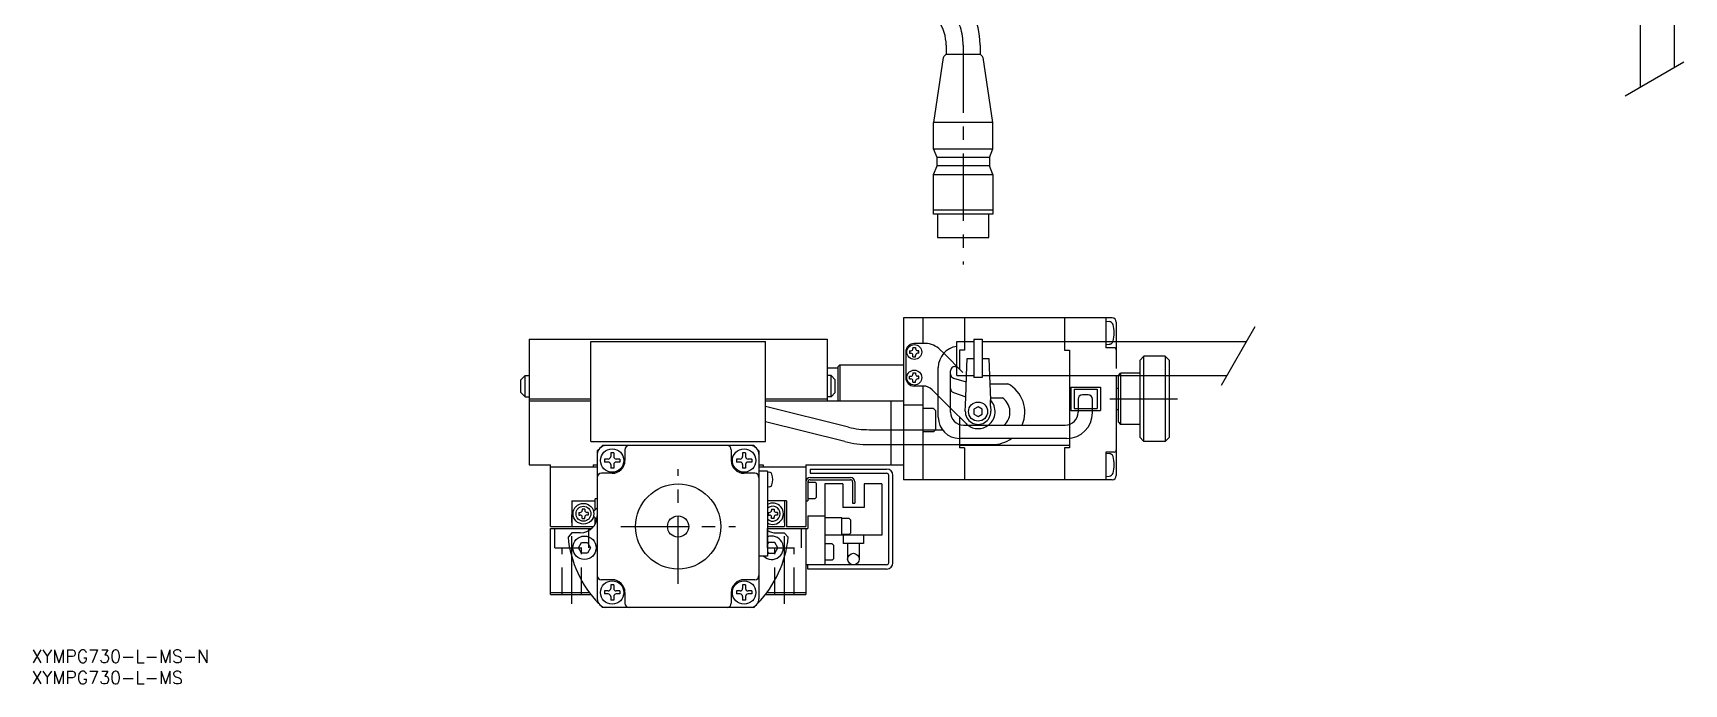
# Model space of a CAD drawing. Extents: x 0 to 411, y -8 to 418.
# Drawn here: x 0.4 to 388.4, y -8 to 145 of the extents above; entities that cross this region are included whole.
import ezdxf

# ---------------------------------------------------------------- set-up
doc = ezdxf.new("R2010")
doc.units = 0
doc.header["$LTSCALE"] = 0.5
doc.linetypes.add('CENTER', pattern=[50.8, 31.75, -6.35, 6.35, -6.35])
doc.linetypes.add('DASHED', pattern=[19.05, 12.7, -6.35])
for name, color, linetype in [('MSM_CENTER', 1, 'CENTER'), ('MSM_CONTINUOUS', 7, 'CONTINUOUS'), ('MSM_DASHED', 4, 'DASHED'), ('MSM_NARROW', 5, 'CONTINUOUS'), ('MSM_PART_NUMBER', 7, 'CONTINUOUS')]:
    doc.layers.add(name, color=color, linetype=linetype)
doc.styles.get("Standard").update_dxf_attribs({"font": 'txt.shx', "height": 3, "bigfont": 'bigfont.shx'})

# ---------------------------------------------------------------- blocks, each defined once
blk = doc.blocks.new('*U2')
at = {"layer": 'MSM_PART_NUMBER'}
blk.add_text('XYMPG730-L-MS-N', height=3, dxfattribs=at).set_placement((0, -3))
blk = doc.blocks.new('*U3')
at = {"layer": 'MSM_PART_NUMBER'}
blk.add_text('XYMPG730-L-MS', height=3, dxfattribs=at).set_placement((0, -8))

msp = doc.modelspace()

# ---------------------------------------------------------------- linework, layer by layer
at = {"layer": 'MSM_CENTER'}
for p, q in [((219.02, 142.07), (219.02, 90.56)), ((253.52, 59), (269.96, 59)), ((152.02, 15.5), (152.02, 42.5)), ((127.02, 10.86), (127.02, 31.71)), ((177.02, 10.86), (177.02, 31.71)), ((138.52, 29), (165.52, 29))]:
    msp.add_line(p, q, dxfattribs=at)
msp.add_arc((205.02, 142.07), 14, 0, 69.8625, dxfattribs=at)
at = {"layer": 'MSM_CONTINUOUS'}
for p, q in [((378.13, 194.28), (378.13, 132.13)), ((386.13, 194.28), (386.13, 136.75)), ((215.02, 142.07), (215.02, 139.89)), ((222.73, 139.93), (215.31, 139.93)), ((223.02, 142.07), (223.02, 139.89)), ((214.33, 139.17), (212.02, 123.93)), ((226.02, 123.93), (223.7, 139.17)), ((226.02, 123.93), (212.02, 123.93)), ((212.02, 117.74), (212.02, 123.93)), ((226.02, 117.74), (226.02, 123.93)), ((212.87, 115.74), (212.02, 117.74)), ((212.02, 117.74), (226.02, 117.74)), ((225.17, 115.74), (226.02, 117.74)), ((212.02, 111.74), (212.87, 113.74)), ((212.87, 113.74), (212.87, 115.74)), ((225.17, 115.74), (212.87, 115.74)), ((225.17, 113.74), (212.87, 113.74)), ((225.17, 115.74), (225.17, 113.74)), ((226.02, 111.74), (225.17, 113.74)), ((212.02, 111.74), (226.02, 111.74)), ((212.02, 102.43), (212.02, 111.74)), ((226.02, 111.74), (226.02, 102.43)), ((212.02, 103.43), (226.02, 103.43)), ((226.02, 102.43), (212.02, 102.43)), ((213.02, 102.43), (213.02, 96.93)), ((225.02, 96.93), (225.02, 102.43)), ((213.02, 96.93), (225.02, 96.93)), ((205.02, 78), (205.02, 51.75)), ((254.02, 78), (205.02, 78)), ((209.52, 78), (209.52, 72)), ((219.32, 78), (219.32, 72.5)), ((242.82, 78), (242.82, 72.5)), ((252.52, 78), (252.52, 72.5)), ((252.52, 77.25), (253.37, 77.18)), ((255.02, 77), (255.02, 72.5)), ((117.02, 73), (187.02, 73)), ((117.02, 73), (117.02, 43.5)), ((131.52, 49), (131.52, 72.5)), ((131.52, 72.5), (172.52, 72.5)), ((172.52, 49), (172.52, 72.5)), ((187.02, 73), (187.02, 58.5)), ((205.52, 70), (205.52, 64)), ((206.42, 70.3), (206.42, 69.7)), ((206.42, 70.3), (206.72, 70.3)), ((207.22, 71.1), (207.22, 70.8)), ((207.22, 71.1), (207.82, 71.1)), ((210.11, 72), (207.52, 72)), ((207.82, 71.1), (207.82, 70.8)), ((208.62, 70.3), (208.32, 70.3)), ((208.62, 69.7), (208.62, 70.3)), ((213.64, 70.54), (214.47, 69.71)), ((217.52, 64.5), (217.52, 72.5)), ((217.52, 72.5), (221.52, 72.5)), ((221.52, 73), (221.52, 64)), ((221.52, 73), (223.52, 73)), ((223.52, 73), (223.52, 64)), ((223.52, 72.5), (285.68, 72.5)), ((187.02, 66.25), (189.52, 66.25)), ((189.52, 66.5), (190.02, 67)), ((189.52, 66.5), (189.52, 58.5)), ((190.02, 67), (205.02, 67)), ((190.02, 67), (190.02, 58.5)), ((206.42, 69.7), (206.72, 69.7)), ((207.22, 68.9), (207.22, 69.2)), ((207.22, 68.9), (207.82, 68.9)), ((207.82, 68.9), (207.82, 69.2)), ((208.62, 69.7), (208.32, 69.7)), ((213.17, 54.71), (213.17, 66.35)), ((217.06, 66.56), (217.52, 66.56)), ((115.06, 63.5), (116.06, 64.5)), ((115.06, 60.5), (115.06, 63.5)), ((116.06, 59.5), (116.06, 64.5)), ((116.06, 64.5), (117.02, 64.5)), ((187.96, 64.5), (187, 64.5)), ((187.96, 59.5), (187.96, 64.5)), ((188.96, 63.5), (187.96, 64.5)), ((188.96, 60.5), (188.96, 63.5)), ((206.42, 63.7), (206.42, 64.3)), ((206.42, 64.3), (206.72, 64.3)), ((206.42, 63.7), (206.72, 63.7)), ((207.22, 65.1), (207.22, 64.8)), ((207.22, 65.1), (207.82, 65.1)), ((207.22, 62.9), (207.22, 63.2)), ((207.22, 62.9), (207.82, 62.9)), ((207.82, 65.1), (207.82, 64.8)), ((207.82, 62.9), (207.82, 63.2)), ((208.62, 64.3), (208.32, 64.3)), ((208.62, 63.7), (208.32, 63.7)), ((208.62, 63.7), (208.62, 64.3)), ((216.06, 55.84), (216.06, 65.56)), ((216.78, 63.85), (219.76, 63)), ((217.52, 64.5), (221.52, 64.5)), ((219.68, 64.5), (219.81, 64.37)), ((219.71, 61.49), (219.82, 64.5)), ((223.52, 64), (221.52, 64)), ((223.52, 64.5), (281.06, 64.5)), ((225.23, 64.5), (225.43, 58.75)), ((225.29, 62.56), (229.52, 62.56)), ((244.02, 64.5), (244.02, 47.5)), ((255.02, 64.5), (255.02, 41)), ((255.52, 53.5), (255.52, 64.5)), ((256.02, 64.5), (256.02, 53)), ((260.52, 64.5), (260.52, 50)), ((261.52, 49), (261.52, 64.5)), ((266.52, 64.5), (266.52, 49)), ((267.52, 50), (267.52, 64.5)), ((115.06, 60.5), (116.06, 59.5)), ((116.06, 59.5), (117.02, 59.5)), ((117.02, 59), (131.52, 59)), ((117.02, 58.5), (131.52, 58.5)), ((172.52, 59), (187.02, 59)), ((172.52, 58.5), (205.02, 58.5)), ((187.96, 59.5), (187, 59.5)), ((188.96, 60.5), (187.96, 59.5)), ((202.02, 58.5), (202.02, 51.75)), ((209.62, 62), (207.52, 62)), ((209.52, 62), (209.52, 51.75)), ((211.74, 61.12), (213.17, 59.69)), ((216.74, 60.47), (219.64, 59.49)), ((219.57, 57.49), (219.71, 61.49)), ((225.41, 59.25), (228.23, 59.25)), ((225.48, 57.26), (225.43, 58.75)), ((244.32, 61.75), (251.32, 61.75)), ((244.32, 61.75), (244.32, 56.25)), ((245.12, 61.25), (245.12, 56.75)), ((245.12, 61.25), (250.52, 61.25)), ((246.03, 58.94), (246.03, 55.84)), ((248.4, 59.94), (247.03, 59.94)), ((249.4, 55.71), (249.4, 58.94)), ((250.52, 61.25), (250.52, 56.75)), ((251.32, 61.75), (251.32, 56.25)), ((255.02, 61.5), (255.52, 61.5)), ((192.07, 52.34), (172.52, 57.21)), ((209.52, 57.5), (205.02, 57.5)), ((212.02, 56.75), (209.52, 56.75)), ((212.02, 56.75), (212.52, 56.25)), ((212.52, 56.25), (212.52, 51.75)), ((216.06, 56.81), (219.69, 53.17)), ((218.12, 54.74), (218.12, 52.99)), ((219.52, 56.1), (219.57, 57.49)), ((222.52, 57.15), (221.52, 56.58)), ((221.52, 56.58), (221.52, 55.42)), ((221.52, 55.42), (222.52, 54.85)), ((223.52, 56.58), (222.52, 57.15)), ((222.52, 54.85), (223.52, 55.42)), ((223.52, 55.42), (223.52, 56.58)), ((225.48, 57.26), (225.52, 56.1)), ((244.32, 56.25), (246.03, 56.25)), ((245.12, 56.75), (246.03, 56.75)), ((249.4, 56.75), (250.52, 56.75)), ((249.4, 56.25), (251.32, 56.25)), ((255.02, 56.5), (255.52, 56.5)), ((191.22, 48.95), (172.52, 53.61)), ((196.9, 51.75), (214.14, 51.75)), ((219.06, 52.84), (243.03, 52.84)), ((255.52, 53.5), (256.02, 53)), ((260.52, 53), (256.02, 53)), ((131.52, 49), (172.52, 49)), ((133.02, 46.75), (133.02, 12)), ((169.77, 48), (134.27, 48)), ((139.52, 47), (139.52, 44.5)), ((164.52, 47), (164.52, 44.5)), ((171.02, 46.75), (171.02, 12)), ((196.9, 48.25), (225.91, 48.25)), ((202.02, 48.25), (202.02, 43.5)), ((205.02, 48.25), (205.02, 40)), ((209.52, 48.25), (209.52, 40)), ((218.12, 48.25), (218.12, 47.5)), ((244.02, 48), (218.12, 48)), ((219.32, 47.5), (218.12, 47.5)), ((243.4, 49.71), (218.17, 49.71)), ((219.32, 47.5), (219.32, 40)), ((244.02, 47.5), (242.82, 47.5)), ((242.82, 47.5), (242.82, 40)), ((260.52, 50), (261.52, 49)), ((266.52, 49), (261.52, 49)), ((266.52, 49), (267.52, 50)), ((117.02, 43.5), (122.02, 43.5)), ((122.02, 29), (122.02, 43.5)), ((122.02, 43), (133.02, 43)), ((132.02, 43.5), (132.02, 43)), ((132.02, 43.5), (133.02, 43.5)), ((134.72, 44.85), (134.72, 44.15)), ((135.59, 44.85), (134.72, 44.85)), ((135.59, 44.15), (134.72, 44.15)), ((136.87, 46.3), (136.17, 46.3)), ((136.17, 46.3), (136.17, 45.43)), ((136.17, 43.57), (136.17, 42.7)), ((136.87, 42.7), (136.17, 42.7)), ((136.87, 46.3), (136.87, 45.43)), ((136.87, 43.57), (136.87, 42.7)), ((138.32, 44.85), (137.45, 44.85)), ((138.32, 44.15), (137.45, 44.15)), ((138.32, 44.85), (138.32, 44.15)), ((165.72, 44.85), (165.72, 44.15)), ((166.59, 44.85), (165.72, 44.85)), ((166.59, 44.15), (165.72, 44.15)), ((167.17, 46.3), (167.17, 45.43)), ((167.87, 46.3), (167.17, 46.3)), ((167.17, 43.57), (167.17, 42.7)), ((167.87, 42.7), (167.17, 42.7)), ((167.87, 46.3), (167.87, 45.43)), ((167.87, 43.57), (167.87, 42.7)), ((169.32, 44.85), (168.45, 44.85)), ((169.32, 44.15), (168.45, 44.15)), ((169.32, 44.85), (169.32, 44.15)), ((171.02, 43.5), (172.02, 43.5)), ((171.02, 43), (182.02, 43)), ((172.02, 43.5), (172.02, 43)), ((182.02, 43.5), (205.02, 43.5)), ((182.02, 43.5), (182.02, 29)), ((252.52, 46.4), (252.52, 40)), ((252.52, 46.25), (253.37, 46.18)), ((254.52, 46.5), (252.62, 46.5)), ((136.52, 41.5), (134.02, 41.5)), ((170.02, 41.5), (167.52, 41.5)), ((173.02, 42), (171.02, 42)), ((173.56, 41.72), (172.95, 41.78)), ((173.02, 42), (173.02, 22)), ((182.52, 39.5), (182.52, 35)), ((182.52, 39.4), (184.22, 39.4)), ((183.02, 42.5), (201.02, 42.5)), ((183.02, 42.5), (183.02, 41.5)), ((183.02, 41.5), (201.02, 41.5)), ((183.02, 40.5), (192.52, 40.5)), ((183.02, 40), (192.52, 40)), ((184.52, 39.1), (184.22, 39.4)), ((184.52, 35.9), (184.52, 39.1)), ((190.72, 39), (186.52, 39)), ((186.52, 39), (186.52, 20)), ((190.72, 39), (190.72, 33.5)), ((193.02, 39.5), (193.02, 34.5)), ((193.52, 39.5), (193.52, 34.5)), ((195.72, 39), (195.72, 33.5)), ((199.92, 39), (195.72, 39)), ((199.92, 39), (199.92, 27)), ((201.52, 20.5), (201.52, 41)), ((202.52, 20.5), (202.52, 41)), ((254.02, 40), (205.02, 40)), ((252.52, 40.75), (253.37, 40.82)), ((127.02, 35), (127.02, 29)), ((127.02, 35), (132.52, 35)), ((132.52, 32.91), (132.52, 35.5)), ((133.02, 35.5), (132.52, 35.5)), ((173.55, 38.33), (172.95, 38.28)), ((177.52, 35), (173.02, 35)), ((177.02, 35), (177.02, 29)), ((177.52, 35), (177.52, 29)), ((182.02, 35), (182.52, 35)), ((182.52, 35.6), (184.22, 35.6)), ((184.52, 35.9), (184.22, 35.6)), ((128.67, 32.3), (128.97, 32.3)), ((128.67, 32.3), (128.67, 31.7)), ((128.67, 31.7), (128.97, 31.7)), ((129.47, 33.1), (129.47, 32.8)), ((130.07, 33.1), (129.47, 33.1)), ((129.47, 30.9), (129.47, 31.2)), ((130.07, 33.1), (130.07, 32.8)), ((130.07, 30.9), (130.07, 31.2)), ((130.87, 32.3), (130.57, 32.3)), ((130.87, 31.7), (130.57, 31.7)), ((130.87, 32.3), (130.87, 31.7)), ((132.15, 32.55), (133.02, 33.41)), ((132.15, 31.45), (132.93, 30.67)), ((132.52, 29.56), (132.52, 31.09)), ((173.17, 32.3), (173.47, 32.3)), ((173.17, 32.3), (173.17, 31.7)), ((173.17, 31.7), (173.47, 31.7)), ((173.97, 33.1), (173.97, 32.8)), ((173.97, 33.1), (174.57, 33.1)), ((173.97, 30.9), (173.97, 31.2)), ((174.57, 33.1), (174.57, 32.8)), ((174.57, 30.9), (174.57, 31.2)), ((175.37, 32.3), (175.07, 32.3)), ((175.37, 31.7), (175.07, 31.7)), ((175.37, 32.3), (175.37, 31.7)), ((182.52, 31.5), (186.52, 31.5)), ((182.52, 31.5), (182.52, 28.5)), ((195.72, 33.5), (190.72, 33.5)), ((193.02, 34.5), (193.52, 34.5)), ((122.02, 29), (132.14, 29)), ((122.02, 13), (122.02, 28.5)), ((122.02, 28.5), (131.67, 28.5)), ((127.06, 27.5), (126.14, 26.5)), ((129.02, 27.5), (127.06, 27.5)), ((129.47, 30.9), (130.07, 30.9)), ((173.02, 29), (177.02, 29)), ((173.02, 28.5), (182.52, 28.5)), ((174.57, 30.9), (173.97, 30.9)), ((175.02, 27.5), (176.98, 27.5)), ((176.98, 27.5), (177.9, 26.5)), ((177.52, 29), (182.02, 29)), ((182.02, 28.5), (182.02, 13)), ((190.52, 31), (186.52, 31)), ((190.52, 27), (190.52, 31)), ((192.22, 30.9), (190.52, 30.9)), ((192.52, 30.6), (192.22, 30.9)), ((192.52, 27.4), (192.22, 27.1)), ((192.52, 30.6), (192.52, 27.4)), ((128.58, 24), (129.3, 25.25)), ((129.3, 22.75), (128.58, 24)), ((129.3, 25.25), (130.74, 25.25)), ((130.74, 25.25), (131.46, 24)), ((131.46, 24), (130.74, 22.75)), ((173.3, 25.25), (173.02, 24.77)), ((174.74, 25.25), (173.3, 25.25)), ((175.46, 24), (174.74, 25.25)), ((174.74, 22.75), (175.46, 24)), ((199.92, 27), (186.52, 27)), ((188.22, 24.9), (186.52, 24.9)), ((188.52, 24.6), (188.22, 24.9)), ((188.52, 24.6), (188.52, 21.4)), ((192.22, 27.1), (190.52, 27.1)), ((190.82, 27), (190.82, 25)), ((195.62, 25), (190.82, 25)), ((191.87, 25), (191.87, 21.35)), ((194.57, 25), (194.57, 21.35)), ((195.62, 27), (195.62, 25)), ((130.74, 22.75), (129.3, 22.75)), ((173.02, 22), (171.02, 22)), ((173.02, 23.23), (173.3, 22.75)), ((173.3, 22.75), (174.74, 22.75)), ((201.02, 20), (182.02, 20)), ((182.52, 19), (182.52, 20)), ((188.22, 21.1), (186.52, 21.1)), ((188.52, 21.4), (188.22, 21.1)), ((136.52, 16.5), (134.02, 16.5)), ((170.02, 16.5), (167.52, 16.5)), ((201.02, 19), (182.52, 19)), ((122.02, 13.5), (131.15, 13.5)), ((122.02, 13), (131.53, 13)), ((134.72, 13.85), (134.72, 13.15)), ((135.59, 13.85), (134.72, 13.85)), ((135.59, 13.15), (134.72, 13.15)), ((136.87, 15.3), (136.17, 15.3)), ((136.17, 15.3), (136.17, 14.43)), ((136.17, 12.57), (136.17, 11.7)), ((136.87, 11.7), (136.17, 11.7)), ((136.87, 15.3), (136.87, 14.43)), ((136.87, 12.57), (136.87, 11.7)), ((138.32, 13.85), (137.45, 13.85)), ((138.32, 13.15), (137.45, 13.15)), ((138.32, 13.85), (138.32, 13.15)), ((139.52, 13.5), (139.52, 11)), ((164.52, 13.5), (164.52, 11)), ((165.72, 13.85), (165.72, 13.15)), ((166.59, 13.85), (165.72, 13.85)), ((166.59, 13.15), (165.72, 13.15)), ((167.87, 15.3), (167.17, 15.3)), ((167.17, 15.3), (167.17, 14.43)), ((167.17, 12.57), (167.17, 11.7)), ((167.87, 11.7), (167.17, 11.7)), ((167.87, 15.3), (167.87, 14.43)), ((167.87, 12.57), (167.87, 11.7)), ((169.32, 13.85), (168.45, 13.85)), ((169.32, 13.15), (168.45, 13.15)), ((169.32, 13.85), (169.32, 13.15)), ((172.51, 13), (182.02, 13)), ((172.9, 13.5), (182.02, 13.5)), ((169.77, 10), (134.27, 10))]:
    msp.add_line(p, q, dxfattribs=at)
for centre, radius in [((207.52, 70), 1.75), ((207.52, 64), 1.75), ((222.52, 56), 2.25), ((136.52, 44.5), 2.75), ((167.52, 44.5), 2.75), ((152.02, 29), 10), ((129.77, 32), 2.44), ((129.77, 32), 1.75), ((152.02, 29), 2.5), ((130.02, 24), 2.75), ((193.22, 21.35), 1.35), ((136.52, 13.5), 2.75), ((167.52, 13.5), 2.75)]:
    msp.add_circle(centre, radius, dxfattribs=at)
for centre, radius, start, end in [((205.02, 142.07), 18, 0, 69.8625), ((205.02, 142.07), 10, 0, 69.8625), ((215.31, 138.93), 1, 90, 166.4704), ((222.73, 138.93), 1, 13.5296, 90), ((254.02, 77), 1, 0, 90), ((253.28, 76.18), 1, 16.2569, 84.9998), ((247.52, 74.5), 7, 0, 16.257), ((247.52, 74.5), 7, 343.743, 360), ((207.52, 70), 2, 90, 180), ((206.72, 70.8), 0.5, 270, 0), ((208.32, 70.8), 0.5, 180, 270), ((210.11, 67), 5, 45, 90), ((218.17, 66.35), 5, 97.4531, 180), ((253.28, 72.82), 1, 341.3181, 343.7431), ((206.72, 69.2), 0.5, 0, 90), ((208.32, 69.2), 0.5, 90, 180), ((217.06, 65.56), 1, 90, 180), ((207.52, 64), 2, 180, 270), ((206.72, 64.8), 0.5, 270, 0), ((206.72, 63.2), 0.5, 0, 90), ((208.32, 64.8), 0.5, 180, 270), ((208.32, 63.2), 0.5, 90, 180), ((217.06, 64.81), 1, 180, 254.0151), ((225.91, 55.86), 7.61, 336.6055, 61.7246), ((209.62, 59), 3, 45, 90), ((217.06, 61.42), 1, 180, 251.393), ((222.52, 56), 4, 307.7326, 43.4096), ((225.91, 55.86), 4.11, 312.6414, 55.6586), ((247.03, 58.94), 1, 90, 180), ((248.4, 58.94), 1, 0, 90), ((218.17, 54.71), 5, 180, 270), ((219.06, 55.84), 3, 180, 270), ((222.52, 56), 3, 178, 2), ((243.03, 55.84), 3, 270, 0), ((243.4, 55.71), 6, 270, 0), ((196.9, 71.75), 20, 256.013, 270), ((222.52, 56), 4, 225, 232.2674), ((135.02, 46), 2, 90, 180), ((152.02, 29), 26, 135.9303, 136.9509), ((152.02, 29), 26, 133.0491, 134.0697), ((140.52, 47), 1, 90, 180), ((163.52, 47), 1, 0, 90), ((169.02, 46), 2, 0, 90), ((152.02, 29), 26, 45.9303, 46.9509), ((152.02, 29), 26, 43.0491, 44.0697), ((196.9, 71.75), 23.5, 256.013, 270), ((225.91, 55.86), 7.61, 270, 306.0533), ((254.52, 47), 0.5, 270, 0), ((135.59, 45.43), 0.579, 270, 0), ((135.59, 43.57), 0.579, 0, 90), ((136.52, 44.5), 3, 270, 0), ((137.45, 45.43), 0.579, 180, 270), ((137.45, 43.57), 0.579, 90, 180), ((167.52, 44.5), 3, 180, 270), ((166.59, 45.43), 0.579, 270, 0), ((166.59, 43.57), 0.579, 0, 90), ((168.45, 45.43), 0.579, 180, 270), ((168.45, 43.57), 0.579, 90, 180), ((252.62, 46.4), 0.1, 90, 180), ((253.28, 45.18), 1, 16.2569, 84.9998), ((247.52, 43.5), 7, 343.743, 16.257), ((134.02, 40.5), 1, 90, 180), ((170.02, 40.5), 1, 0, 90), ((173.51, 41.15), 0.58, 16.5873, 85), ((169.75, 40.03), 4.5, 343.6123, 16.5873), ((183.02, 39.5), 1, 90, 180), ((183.02, 39.5), 0.5, 90, 180), ((192.52, 39.5), 1, 0, 90), ((192.52, 39.5), 0.5, 0, 90), ((201.02, 41), 1.5, 0, 90), ((201.02, 41), 0.5, 0, 90), ((253.28, 41.82), 1, 275.0002, 343.7431), ((254.02, 41), 1, 270, 0), ((173.49, 38.93), 0.6, 275, 343.6123), ((128.97, 32.8), 0.5, 270, 0), ((128.97, 31.2), 0.5, 0, 90), ((129.02, 31.5), 4, 270, 0), ((130.57, 32.8), 0.5, 180, 270), ((130.57, 31.2), 0.5, 90, 180), ((174.27, 32), 2.5, 239.9999, 120.0001), ((174.27, 32), 1.75, 224.4152, 135.5848), ((173.47, 32.8), 0.5, 270, 0), ((173.47, 31.2), 0.5, 0, 90), ((175.07, 32.8), 0.5, 180, 270), ((175.07, 31.2), 0.5, 90, 180), ((175.02, 31.5), 4, 240, 270), ((152.02, 29), 26, 185.5112, 224.0697), ((152.02, 29), 26, 315.9303, 354.4888), ((174.02, 24), 2.75, 226.6582, 111.3237), ((201.02, 20.5), 0.5, 270, 0), ((201.02, 20.5), 1.5, 270, 0), ((134.02, 17.5), 1, 180, 270), ((136.52, 13.5), 3, 0, 90), ((167.52, 13.5), 3, 90, 180), ((170.02, 17.5), 1, 270, 0), ((135.02, 12), 2, 180, 270), ((135.59, 14.43), 0.579, 270, 0), ((135.59, 12.57), 0.579, 0, 90), ((137.45, 14.43), 0.579, 180, 270), ((137.45, 12.57), 0.579, 90, 180), ((166.59, 14.43), 0.579, 270, 0), ((166.59, 12.57), 0.579, 0, 90), ((168.45, 14.43), 0.579, 180, 270), ((168.45, 12.57), 0.579, 90, 180), ((169.02, 12), 2, 270, 0), ((152.02, 29), 26, 225.9303, 226.9509), ((140.52, 11), 1, 180, 270), ((163.52, 11), 1, 270, 0), ((152.02, 29), 26, 313.0491, 314.0697)]:
    msp.add_arc(centre, radius, start, end, dxfattribs=at)
at = {"layer": 'MSM_DASHED'}
for p, q in [((218.12, 70.45), (218.12, 66.06)), ((219.32, 70.45), (218.12, 70.45)), ((219.32, 72.5), (219.32, 70.45)), ((242.82, 72.5), (242.82, 70.45)), ((242.82, 70.45), (244.02, 70.45)), ((244.02, 70.45), (244.02, 64.5)), ((252.52, 72.5), (252.52, 71)), ((252.52, 71.75), (253.37, 71.82)), ((254.52, 71), (252.52, 71)), ((255.02, 72.5), (255.02, 64.5)), ((214.47, 69.71), (219.68, 64.5)), ((219.82, 64.5), (219.96, 68.5)), ((219.96, 68.5), (221.52, 68.5)), ((223.52, 68.5), (225.09, 68.5)), ((225.09, 68.5), (225.23, 64.5)), ((260.52, 68), (261.52, 69)), ((260.52, 68), (260.52, 64.5)), ((266.52, 69), (261.52, 69)), ((261.52, 64.5), (261.52, 69)), ((266.52, 69), (267.52, 68)), ((266.52, 69), (266.52, 64.5)), ((267.52, 64.5), (267.52, 68)), ((255.52, 64.5), (256.02, 65)), ((260.52, 65), (256.02, 65)), ((256.02, 65), (256.02, 64.5)), ((213.17, 59.69), (216.06, 56.81)), ((246.03, 56.75), (249.4, 56.75)), ((246.03, 56.25), (249.4, 56.25)), ((202.02, 51.75), (202.02, 48.25)), ((205.02, 51.75), (205.02, 48.25)), ((209.52, 51.75), (209.52, 48.25)), ((212.02, 51.25), (209.52, 51.25)), ((212.02, 51.25), (212.52, 51.75)), ((218.12, 52.99), (218.12, 48.25)), ((123.02, 24), (123.02, 28.5)), ((131.02, 24), (131.02, 28.5)), ((173.02, 24), (173.02, 28.5)), ((181.02, 24), (181.02, 28.5)), ((123.02, 24), (131.02, 24)), ((124.77, 13), (124.77, 24)), ((129.27, 13), (129.27, 24)), ((173.02, 24), (181.02, 24)), ((174.77, 13), (174.77, 24)), ((179.27, 13), (179.27, 24))]:
    msp.add_line(p, q, dxfattribs=at)
for centre, radius, start, end in [((253.28, 72.82), 1, 275.0002, 341.3181), ((254.52, 70.5), 0.5, 0, 90), ((222.52, 56), 4, 232.2674, 307.7326)]:
    msp.add_arc(centre, radius, start, end, dxfattribs=at)
at = {"layer": 'MSM_NARROW'}
for p, q in [((388.45, 138.08), (374.64, 130.11)), ((279.72, 62.19), (287.69, 76))]:
    msp.add_line(p, q, dxfattribs=at)

# ---------------------------------------------------------------- block references
at = {"layer": 'MSM_CONTINUOUS'}
for name in ['*U2', '*U3']:
    msp.add_blockref(name, (0, 0), dxfattribs=at)

doc.saveas('drawing.dxf')
